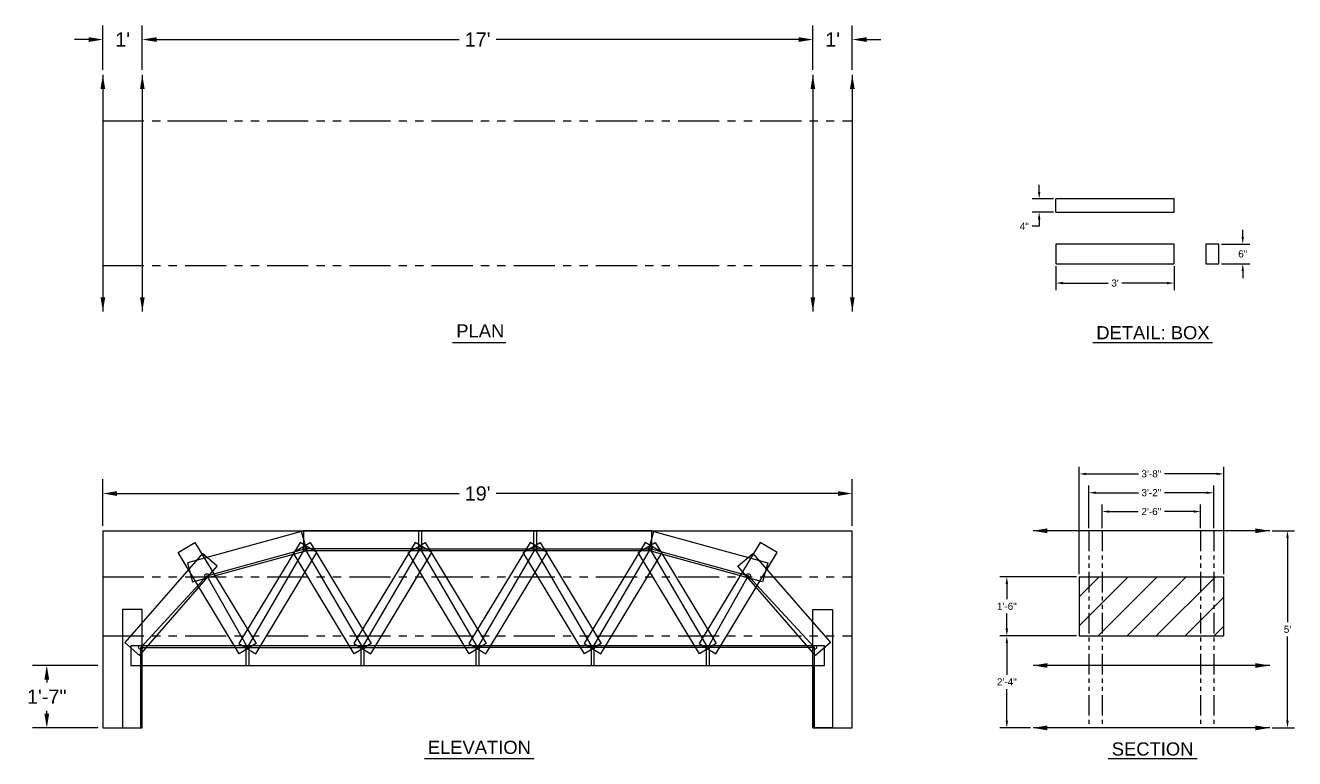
# Model space of a CAD drawing. Header units: inches. Extents: x -24 to 2149, y -9 to 214.
# Drawn here: x 566.4 to 952.5, y -9.3 to 213.8 of the extents above; entities that cross this region are included whole.
import ezdxf

# ---------------------------------------------------------------- set-up
doc = ezdxf.new("R2010")
doc.units = ezdxf.units.IN
doc.header["$MEASUREMENT"] = 0
doc.linetypes.add('PHANTOM2', pattern=[1.25, 0.625, -0.125, 0.125, -0.125, 0.125, -0.125])
for name, color, linetype in [('Box', 170, 'Continuous'), ('Chords', 10, 'Continuous'), ('DeflPts', 130, 'Continuous'), ('Dims', 252, 'Continuous'), ('Limits', 200, 'Continuous'), ('LoadPts', 90, 'Continuous'), ('Webbing', 50, 'Continuous')]:
    doc.layers.add(name, color=color, linetype=linetype)
doc.styles.get("Standard").update_dxf_attribs({"font": 'arial.ttf'})
doc.dimstyles.new('DimBig', dxfattribs={"dimtxt": 0.18, "dimasz": 0.18, "dimexe": 0.18, "dimexo": 0.0625, "dimgap": 0.09, "dimtad": 0, "dimtih": 1, "dimtoh": 1, "dimdec": 4, "dimzin": 0, "dimdsep": 46, "dimtxsty": 'Standard', "dimcen": 0.09, "dimadec": 0, "dimazin": 0, "dimtfac": 1, "dimtdec": 4, "dimtofl": 0, "dimtmove": 0, "dimatfit": 3, "dimfxl": 1, "dimtolj": 1, "dimtzin": 0, "dimarcsym": 0})

# ---------------------------------------------------------------- blocks, each defined once
blk = doc.blocks.new('*D38')
at = {"layer": 'Defpoints', "color": 0, "transparency": 16777216}
for p in [(923.96, 65.84), (893.96, 60), (923.96, 60)]:
    blk.add_point(p, dxfattribs=at)
at = {"layer": 'Dims', "color": 0, "lineweight": -2, "transparency": 16777216}
for p, q in [((893.96, 60.75), (893.96, 68)), ((896.12, 65.84), (904.99, 65.84)), ((921.8, 65.84), (912.93, 65.84)), ((923.96, 60.75), (923.96, 68))]:
    blk.add_line(p, q, dxfattribs=at)
at = {"layer": 'Dims', "color": 0, "transparency": 16777216}
for points in [[(896.12, 66.2), (896.12, 65.48), (893.96, 65.84)], [(921.8, 66.2), (921.8, 65.48), (923.96, 65.84)]]:
    blk.add_solid(points, dxfattribs=at)
at = {"layer": 'Dims', "color": 0, "transparency": 16777216, "insert": (908.96, 65.84), "char_height": 2.16, "attachment_point": 5}
blk.add_mtext('\\A1;2\'-6"', dxfattribs=at)
blk = doc.blocks.new('*D39')
at = {"layer": 'Defpoints', "color": 0, "transparency": 16777216}
for p in [(927.96, 71.57), (889.96, 60), (927.96, 60)]:
    blk.add_point(p, dxfattribs=at)
at = {"layer": 'Dims', "color": 0, "lineweight": -2, "transparency": 16777216}
for p, q in [((889.96, 60.75), (889.96, 73.73)), ((927.96, 60.75), (927.96, 73.73)), ((892.12, 71.57), (905.01, 71.57)), ((925.8, 71.57), (912.91, 71.57))]:
    blk.add_line(p, q, dxfattribs=at)
at = {"layer": 'Dims', "color": 0, "transparency": 16777216}
for points in [[(892.12, 71.93), (892.12, 71.21), (889.96, 71.57)], [(925.8, 71.93), (925.8, 71.21), (927.96, 71.57)]]:
    blk.add_solid(points, dxfattribs=at)
at = {"layer": 'Dims', "color": 0, "transparency": 16777216, "insert": (908.96, 71.57), "char_height": 2.16, "attachment_point": 5}
blk.add_mtext('\\A1;3\'-2"', dxfattribs=at)
blk = doc.blocks.new('*D40')
at = {"layer": 'Defpoints', "color": 0, "transparency": 16777216}
for p in [(930.96, 77.3), (886.96, 46), (930.96, 46)]:
    blk.add_point(p, dxfattribs=at)
at = {"layer": 'Dims', "color": 0, "lineweight": -2, "transparency": 16777216}
for p, q in [((886.96, 46.75), (886.96, 79.46)), ((889.12, 77.3), (905.01, 77.3)), ((928.8, 77.3), (912.91, 77.3)), ((930.96, 46.75), (930.96, 79.46))]:
    blk.add_line(p, q, dxfattribs=at)
at = {"layer": 'Dims', "color": 0, "transparency": 16777216}
for points in [[(889.12, 77.66), (889.12, 76.94), (886.96, 77.3)], [(928.8, 77.66), (928.8, 76.94), (930.96, 77.3)]]:
    blk.add_solid(points, dxfattribs=at)
at = {"layer": 'Dims', "color": 0, "transparency": 16777216, "insert": (908.96, 77.3), "char_height": 2.16, "attachment_point": 5}
blk.add_mtext('\\A1;3\'-8"', dxfattribs=at)
blk = doc.blocks.new('*D41')
at = {"layer": 'Defpoints', "color": 0, "transparency": 16777216}
for p in [(864.99, 28), (886.96, 28), (872.96, 0)]:
    blk.add_point(p, dxfattribs=at)
at = {"layer": 'Dims', "color": 0, "lineweight": -2, "transparency": 16777216}
for p, q in [((886.21, 28), (862.83, 28)), ((864.99, 25.84), (864.99, 16.16)), ((864.99, 2.16), (864.99, 11.84)), ((872.21, 0), (862.83, 0))]:
    blk.add_line(p, q, dxfattribs=at)
at = {"layer": 'Dims', "color": 0, "transparency": 16777216}
for points in [[(864.63, 25.84), (865.35, 25.84), (864.99, 28)], [(864.63, 2.16), (865.35, 2.16), (864.99, 0)]]:
    blk.add_solid(points, dxfattribs=at)
at = {"layer": 'Dims', "color": 0, "transparency": 16777216, "insert": (864.99, 14), "char_height": 2.16, "attachment_point": 5}
blk.add_mtext('\\A1;2\'-4"', dxfattribs=at)
blk = doc.blocks.new('*D42')
at = {"layer": 'Defpoints', "color": 0, "transparency": 16777216}
for p in [(817.99, 71.33), (589.99, 60), (817.99, 60)]:
    blk.add_point(p, dxfattribs=at)
at = {"layer": 'Dims', "color": 0, "lineweight": -2, "transparency": 16777216}
for p, q in [((589.99, 61.5), (589.99, 75.65)), ((817.99, 61.5), (817.99, 75.65)), ((594.31, 71.33), (698.36, 71.33)), ((813.67, 71.33), (709.61, 71.33))]:
    blk.add_line(p, q, dxfattribs=at)
at = {"layer": 'Dims', "color": 0, "transparency": 16777216}
for points in [[(594.31, 72.05), (594.31, 70.61), (589.99, 71.33)], [(813.67, 72.05), (813.67, 70.61), (817.99, 71.33)]]:
    blk.add_solid(points, dxfattribs=at)
at = {"layer": 'Dims', "color": 0, "transparency": 16777216, "insert": (703.99, 71.33), "char_height": 4.32, "attachment_point": 5}
blk.add_mtext("\\A1;19'", dxfattribs=at)
blk = doc.blocks.new('*D32')
at = {"layer": 'Defpoints', "color": 0, "transparency": 16777216}
for p in [(572.92, 19), (589.99, 19), (589.99, 0)]:
    blk.add_point(p, dxfattribs=at)
at = {"layer": 'Dims', "color": 0, "lineweight": -2, "transparency": 16777216}
for p, q in [((588.49, 19), (568.6, 19)), ((572.92, 14.68), (572.92, 13.83)), ((572.92, 4.32), (572.92, 5.17)), ((588.49, 0), (568.6, 0))]:
    blk.add_line(p, q, dxfattribs=at)
at = {"layer": 'Dims', "color": 0, "transparency": 16777216}
for points in [[(572.2, 14.68), (573.64, 14.68), (572.92, 19)], [(572.2, 4.32), (573.64, 4.32), (572.92, 0)]]:
    blk.add_solid(points, dxfattribs=at)
at = {"layer": 'Dims', "color": 0, "transparency": 16777216, "insert": (572.92, 9.5), "char_height": 4.32, "attachment_point": 5}
blk.add_mtext('\\A1;1\'-7"', dxfattribs=at)
blk = doc.blocks.new('*D33')
at = {"layer": 'Defpoints', "color": 0, "transparency": 16777216}
for p in [(864.99, 46), (886.96, 46), (886.96, 28)]:
    blk.add_point(p, dxfattribs=at)
at = {"layer": 'Dims', "color": 0, "lineweight": -2, "transparency": 16777216}
for p, q in [((886.21, 46), (862.83, 46)), ((864.99, 43.84), (864.99, 39.18)), ((864.99, 30.16), (864.99, 34.82)), ((886.21, 28), (862.83, 28))]:
    blk.add_line(p, q, dxfattribs=at)
at = {"layer": 'Dims', "color": 0, "transparency": 16777216}
for points in [[(864.63, 43.84), (865.35, 43.84), (864.99, 46)], [(864.63, 30.16), (865.35, 30.16), (864.99, 28)]]:
    blk.add_solid(points, dxfattribs=at)
at = {"layer": 'Dims', "color": 0, "transparency": 16777216, "insert": (864.99, 37), "char_height": 2.16, "attachment_point": 5}
blk.add_mtext('\\A1;1\'-6"', dxfattribs=at)
blk = doc.blocks.new('*D34')
at = {"layer": 'Defpoints', "color": 0, "transparency": 16777216}
for p in [(944.96, 60), (944.96, 0), (950.38, 0)]:
    blk.add_point(p, dxfattribs=at)
at = {"layer": 'Dims', "color": 0, "lineweight": -2, "transparency": 16777216}
for p, q in [((945.71, 60), (952.54, 60)), ((950.38, 57.84), (950.38, 32.18)), ((950.38, 2.16), (950.38, 27.82)), ((945.71, 0), (952.54, 0))]:
    blk.add_line(p, q, dxfattribs=at)
at = {"layer": 'Dims', "color": 0, "transparency": 16777216}
for points in [[(950.02, 57.84), (950.74, 57.84), (950.38, 60)], [(950.02, 2.16), (950.74, 2.16), (950.38, 0)]]:
    blk.add_solid(points, dxfattribs=at)
at = {"layer": 'Dims', "color": 0, "transparency": 16777216, "insert": (950.38, 30), "char_height": 2.16, "attachment_point": 5}
blk.add_mtext("\\A1;5'", dxfattribs=at)
blk = doc.blocks.new('*D35')
at = {"layer": 'Defpoints', "color": 0, "transparency": 16777216}
for p in [(805.99, 209.49), (601.99, 198.76), (805.99, 198.76)]:
    blk.add_point(p, dxfattribs=at)
at = {"layer": 'Dims', "color": 0, "lineweight": -2, "transparency": 16777216}
for p, q in [((601.99, 200.26), (601.99, 213.81)), ((805.99, 200.26), (805.99, 213.81)), ((606.31, 209.49), (698.36, 209.49)), ((801.67, 209.49), (709.61, 209.49))]:
    blk.add_line(p, q, dxfattribs=at)
at = {"layer": 'Dims', "color": 0, "transparency": 16777216}
for points in [[(606.31, 210.21), (606.31, 208.77), (601.99, 209.49)], [(801.67, 210.21), (801.67, 208.77), (805.99, 209.49)]]:
    blk.add_solid(points, dxfattribs=at)
at = {"layer": 'Dims', "color": 0, "transparency": 16777216, "insert": (703.99, 209.49), "char_height": 4.32, "attachment_point": 5}
blk.add_mtext("\\A1;17'", dxfattribs=at)
blk = doc.blocks.new('*D36')
at = {"layer": 'Defpoints', "color": 0, "transparency": 16777216}
for p in [(817.99, 209.49), (805.99, 198.76), (817.99, 198.76)]:
    blk.add_point(p, dxfattribs=at)
at = {"layer": 'Dims', "color": 0, "lineweight": -2, "transparency": 16777216}
for p, q in [((805.99, 200.26), (805.99, 213.81)), ((817.99, 200.26), (817.99, 213.81)), ((801.67, 209.49), (797.35, 209.49)), ((822.31, 209.49), (826.63, 209.49))]:
    blk.add_line(p, q, dxfattribs=at)
at = {"layer": 'Dims', "color": 0, "transparency": 16777216}
for points in [[(801.67, 210.21), (801.67, 208.77), (805.99, 209.49)], [(822.31, 210.21), (822.31, 208.77), (817.99, 209.49)]]:
    blk.add_solid(points, dxfattribs=at)
at = {"layer": 'Dims', "color": 0, "transparency": 16777216, "insert": (811.99, 209.49), "char_height": 4.32, "attachment_point": 5}
blk.add_mtext("\\A1;1'", dxfattribs=at)
blk = doc.blocks.new('*D37')
at = {"layer": 'Defpoints', "color": 0, "transparency": 16777216}
for p in [(601.99, 209.49), (589.99, 198.76), (601.99, 198.76)]:
    blk.add_point(p, dxfattribs=at)
at = {"layer": 'Dims', "color": 0, "lineweight": -2, "transparency": 16777216}
for p, q in [((589.99, 200.26), (589.99, 213.81)), ((601.99, 200.26), (601.99, 213.81)), ((585.67, 209.49), (581.35, 209.49)), ((606.31, 209.49), (610.63, 209.49))]:
    blk.add_line(p, q, dxfattribs=at)
at = {"layer": 'Dims', "color": 0, "transparency": 16777216}
for points in [[(585.67, 210.21), (585.67, 208.77), (589.99, 209.49)], [(606.31, 210.21), (606.31, 208.77), (601.99, 209.49)]]:
    blk.add_solid(points, dxfattribs=at)
at = {"layer": 'Dims', "color": 0, "transparency": 16777216, "insert": (595.99, 209.49), "char_height": 4.32, "attachment_point": 5}
blk.add_mtext("\\A1;1'", dxfattribs=at)
blk = doc.blocks.new('*D43')
at = {"layer": 'Defpoints', "color": 0, "transparency": 16777216}
for p in [(929.5, 147.24), (929.5, 141.24), (936.76, 141.24)]:
    blk.add_point(p, dxfattribs=at)
at = {"layer": 'Dims', "color": 0, "lineweight": -2, "transparency": 16777216}
for p, q in [((936.76, 149.4), (936.76, 151.56)), ((930.25, 147.24), (938.92, 147.24)), ((930.25, 141.24), (938.92, 141.24)), ((936.76, 139.08), (936.76, 136.92))]:
    blk.add_line(p, q, dxfattribs=at)
at = {"layer": 'Dims', "color": 0, "transparency": 16777216}
for points in [[(936.4, 149.4), (937.12, 149.4), (936.76, 147.24)], [(936.4, 139.08), (937.12, 139.08), (936.76, 141.24)]]:
    blk.add_solid(points, dxfattribs=at)
at = {"layer": 'Dims', "color": 0, "transparency": 16777216, "insert": (936.76, 144.24), "char_height": 2.16, "attachment_point": 5}
blk.add_mtext('\\A1;6"', dxfattribs=at)
blk = doc.blocks.new('*D44')
at = {"layer": 'Defpoints', "color": 0, "transparency": 16777216}
for p in [(879.91, 141.24), (915.91, 141.24), (915.91, 135.37)]:
    blk.add_point(p, dxfattribs=at)
at = {"layer": 'Dims', "color": 0, "lineweight": -2, "transparency": 16777216}
for p, q in [((879.91, 140.49), (879.91, 133.21)), ((915.91, 140.49), (915.91, 133.21)), ((882.07, 135.37), (895.84, 135.37)), ((913.75, 135.37), (899.98, 135.37))]:
    blk.add_line(p, q, dxfattribs=at)
at = {"layer": 'Dims', "color": 0, "transparency": 16777216}
for points in [[(882.07, 135.73), (882.07, 135.01), (879.91, 135.37)], [(913.75, 135.73), (913.75, 135.01), (915.91, 135.37)]]:
    blk.add_solid(points, dxfattribs=at)
at = {"layer": 'Dims', "color": 0, "transparency": 16777216, "insert": (897.91, 135.37), "char_height": 2.16, "attachment_point": 5}
blk.add_mtext("\\A1;3'", dxfattribs=at)
blk = doc.blocks.new('*D45')
at = {"layer": 'Defpoints', "color": 0, "transparency": 16777216}
for p in [(879.91, 160.98), (874.83, 156.98), (879.91, 156.98)]:
    blk.add_point(p, dxfattribs=at)
at = {"layer": 'Dims', "color": 0, "lineweight": -2, "transparency": 16777216}
for p, q in [((874.83, 163.14), (874.83, 165.3)), ((879.16, 160.98), (872.67, 160.98)), ((879.16, 156.98), (872.67, 156.98)), ((874.83, 154.82), (874.83, 152.66)), ((874.83, 152.66), (872.67, 152.66))]:
    blk.add_line(p, q, dxfattribs=at)
at = {"layer": 'Dims', "color": 0, "transparency": 16777216}
for points in [[(874.47, 163.14), (875.19, 163.14), (874.83, 160.98)], [(874.47, 154.82), (875.19, 154.82), (874.83, 156.98)]]:
    blk.add_solid(points, dxfattribs=at)
at = {"layer": 'Dims', "color": 0, "transparency": 16777216, "insert": (870.31, 152.66), "char_height": 2.16, "attachment_point": 5}
blk.add_mtext('\\A1;4"', dxfattribs=at)

msp = doc.modelspace()

# ---------------------------------------------------------------- hatches: boundary and pattern name
at = {"layer": 'Limits'}
h = msp.add_hatch(dxfattribs=at)
h.set_pattern_fill('ANSI31', color=256, scale=50)
h.set_pattern_definition([(45, (908.957, 1e-14), (-4.4194, 4.4194), [])])
h.paths.add_polyline_path([(889.95724, 46), (886.95724, 46), (886.95724, 28), (889.95724, 28)])
h.paths.add_polyline_path([(893.95724, 46), (889.95724, 46), (889.95724, 28), (893.95724, 28)])
h.paths.add_polyline_path([(923.95724, 46), (893.95724, 46), (893.95724, 28), (923.95724, 28)])
h.paths.add_polyline_path([(927.95724, 46), (923.95724, 46), (923.95724, 28), (927.95724, 28)])
h.paths.add_polyline_path([(930.95724, 46), (927.95724, 46), (927.95724, 28), (930.95724, 28)])

# ---------------------------------------------------------------- linework, layer by layer
at = {"layer": 'Box'}
for p, q in [((915.91184, 160.98239), (879.91184, 160.98239)), ((879.91184, 156.98239), (879.91184, 160.98239)), ((915.91184, 156.98239), (915.91184, 160.98239)), ((879.91184, 156.98239), (915.91184, 156.98239)), ((915.91184, 147.23528), (879.91184, 147.23528)), ((879.91184, 147.23528), (879.91184, 141.23528)), ((915.91184, 141.23528), (915.91184, 147.23528)), ((925.49649, 147.23528), (925.49649, 141.23528)), ((929.49649, 147.23528), (925.49649, 147.23528)), ((929.49649, 141.23528), (929.49649, 147.23528)), ((879.91184, 141.23528), (915.91184, 141.23528)), ((925.49649, 141.23528), (929.49649, 141.23528)), ((650.39667, 59.78535), (615.68458, 50.24223)), ((651.98719, 54), (650.39667, 59.78535)), ((686.98719, 60), (650.98719, 60)), ((650.98719, 60), (650.98719, 54)), ((721.98719, 60), (685.98719, 60)), ((685.98719, 60), (685.98719, 54)), ((686.98719, 54), (686.98719, 60)), ((756.98719, 60), (720.98719, 60)), ((720.98719, 60), (720.98719, 54)), ((721.98719, 54), (721.98719, 60)), ((755.98719, 54), (757.57771, 59.78535)), ((756.98719, 54), (756.98719, 60)), ((757.57771, 59.78535), (792.28979, 50.24223)), ((612.86866, 53.36138), (618.00578, 56.46137)), ((618.00578, 56.46137), (636.60572, 25.63862)), ((649.96859, 56.46137), (631.36866, 25.63862)), ((647.86866, 53.36138), (653.00578, 56.46137)), ((655.10572, 53.36138), (649.96859, 56.46137)), ((653.00578, 56.46137), (671.60572, 25.63862)), ((684.96859, 56.46137), (666.36866, 25.63862)), ((682.86866, 53.36138), (688.00578, 56.46137)), ((690.10572, 53.36138), (684.96859, 56.46137)), ((688.00578, 56.46137), (706.60572, 25.63862)), ((719.96859, 56.46137), (701.36866, 25.63862)), ((717.86866, 53.36138), (723.00578, 56.46137)), ((725.10572, 53.36138), (719.96859, 56.46137)), ((723.00578, 56.46137), (741.60572, 25.63862)), ((754.96859, 56.46137), (736.36866, 25.63862)), ((752.86866, 53.36138), (758.00578, 56.46137)), ((760.10572, 53.36138), (754.96859, 56.46137)), ((758.00578, 56.46137), (776.60572, 25.63862)), ((789.96859, 56.46137), (771.36866, 25.63862)), ((795.10572, 53.36138), (789.96859, 56.46137)), ((620.27647, 53.12388), (596.62193, 25.98603)), ((631.46859, 22.53863), (612.86866, 53.36138)), ((615.68458, 50.24223), (617.2751, 44.45688)), ((617.2751, 44.45688), (651.98719, 54)), ((624.79945, 49.18145), (620.27647, 53.12388)), ((636.50578, 22.53863), (655.10572, 53.36138)), ((666.46859, 22.53863), (647.86866, 53.36138)), ((650.98719, 54), (686.98719, 54)), ((671.50578, 22.53863), (690.10572, 53.36138)), ((701.46859, 22.53863), (682.86866, 53.36138)), ((685.98719, 54), (721.98719, 54)), ((706.50578, 22.53863), (725.10572, 53.36138)), ((736.46859, 22.53863), (717.86866, 53.36138)), ((720.98719, 54), (756.98719, 54)), ((741.50578, 22.53863), (760.10572, 53.36138)), ((771.46859, 22.53863), (752.86866, 53.36138)), ((790.69927, 44.45688), (755.98719, 54)), ((776.50578, 22.53863), (795.10572, 53.36138)), ((783.17493, 49.18145), (787.6979, 53.12388)), ((787.6979, 53.12388), (811.35245, 25.98603)), ((792.28979, 50.24223), (790.69927, 44.45688)), ((601.1449, 22.04361), (624.79945, 49.18145)), ((806.82947, 22.04361), (783.17493, 49.18145)), ((595.98719, 36), (595.98719, 0)), ((601.98719, 36), (595.98719, 36)), ((601.98719, 0), (601.98719, 36)), ((805.98719, 0), (805.98719, 36)), ((805.98719, 36), (811.98719, 36)), ((811.98719, 36), (811.98719, 0)), ((596.62193, 25.98603), (601.1449, 22.04361)), ((634.48719, 25), (598.48719, 25)), ((598.48719, 25), (598.48719, 19)), ((631.36866, 25.63862), (636.50578, 22.53863)), ((636.60572, 25.63862), (631.46859, 22.53863)), ((669.48719, 25), (633.48719, 25)), ((633.48719, 25), (633.48719, 19)), ((634.48719, 19), (634.48719, 25)), ((666.36866, 25.63862), (671.50578, 22.53863)), ((671.60572, 25.63862), (666.46859, 22.53863)), ((704.48719, 25), (668.48719, 25)), ((668.48719, 25), (668.48719, 19)), ((669.48719, 19), (669.48719, 25)), ((701.36866, 25.63862), (706.50578, 22.53863)), ((706.60572, 25.63862), (701.46859, 22.53863)), ((739.48719, 25), (703.48719, 25)), ((703.48719, 25), (703.48719, 19)), ((704.48719, 19), (704.48719, 25)), ((736.36866, 25.63862), (741.50578, 22.53863)), ((741.60572, 25.63862), (736.46859, 22.53863)), ((774.48719, 25), (738.48719, 25)), ((738.48719, 25), (738.48719, 19)), ((739.48719, 19), (739.48719, 25)), ((771.36866, 25.63862), (776.50578, 22.53863)), ((776.60572, 25.63862), (771.46859, 22.53863)), ((809.48719, 25), (773.48719, 25)), ((773.48719, 25), (773.48719, 19)), ((774.48719, 19), (774.48719, 25)), ((811.35245, 25.98603), (806.82947, 22.04361)), ((809.48719, 19), (809.48719, 25)), ((598.48719, 19), (634.48719, 19)), ((633.48719, 19), (669.48719, 19)), ((668.48719, 19), (704.48719, 19)), ((703.48719, 19), (739.48719, 19)), ((738.48719, 19), (774.48719, 19)), ((773.48719, 19), (809.48719, 19)), ((595.98719, 0), (601.98719, 0)), ((811.98719, 0), (805.98719, 0))]:
    msp.add_line(p, q, dxfattribs=at)
at = {"layer": 'Chords'}
for p, q in [((686.48719, 54.5), (651.44817, 54.5)), ((651.44817, 54.5), (668.98719, 24.5)), ((721.48719, 54.5), (703.98719, 24.5)), ((721.48719, 54.5), (756.52621, 54.5)), ((738.98719, 24.5), (721.48719, 54.5)), ((601.48719, 24.5), (621.62552, 46.30109)), ((786.34886, 46.30109), (773.98719, 24.5)), ((633.98719, 24.5), (668.98719, 24.5)), ((738.98719, 24.5), (703.98719, 24.5)), ((806.48719, 24.5), (773.98719, 24.5))]:
    msp.add_line(p, q, dxfattribs=at)
at = {"layer": 'DeflPts'}
for p, q in [((621.62552, 46.30109), (651.44817, 54.5)), ((686.48719, 54.5), (721.48719, 54.5)), ((786.34886, 46.30109), (756.52621, 54.5)), ((601.48719, 24.5), (633.98719, 24.5)), ((668.98719, 24.5), (703.98719, 24.5)), ((773.98719, 24.5), (738.98719, 24.5)), ((806.48719, 0), (806.48719, 24.5))]:
    msp.add_line(p, q, dxfattribs=at)
at = {"layer": 'Dims'}
for p, q in [((696.39926, 117.33475), (712.62271, 117.33475)), ((891.13894, 117.33475), (927.57443, 117.33475)), ((687.86889, -9.34945), (721.15308, -9.34945)), ((895.85408, -9.34945), (922.85928, -9.34945))]:
    msp.add_line(p, q, dxfattribs=at)
at = {"layer": 'Limits'}
for p, q in [((589.98719, 198.75928), (589.98719, 126.75928)), ((601.98719, 198.75928), (601.98719, 126.75928)), ((805.98719, 198.75928), (805.98719, 126.75928)), ((817.98719, 198.75928), (817.98719, 126.75928)), ((609.68774, 184.75928), (627.68774, 184.75928)), ((589.98719, 60), (817.98719, 60)), ((589.98719, 60), (589.98719, 0)), ((817.98719, 0), (817.98719, 60)), ((944.95724, 60), (872.95724, 60)), ((886.95724, 46), (930.95724, 46)), ((886.95724, 46), (886.95724, 28)), ((930.95724, 46), (930.95724, 28)), ((886.95724, 28), (930.95724, 28)), ((601.98719, 0), (601.98719, 19)), ((601.98719, 19), (805.98719, 19)), ((805.98719, 19), (805.98719, 0)), ((944.95724, 19), (872.95724, 19)), ((589.98719, 0), (601.98719, 0)), ((805.98719, 0), (817.98719, 0)), ((944.95724, 0), (872.95724, 0))]:
    msp.add_line(p, q, dxfattribs=at)
at = {"layer": 'Limits', "linetype": 'PHANTOM2', "ltscale": 20}
for p, q in [((589.98719, 184.75928), (817.98719, 184.75928)), ((589.98719, 140.75928), (817.98719, 140.75928)), ((589.98719, 46), (817.98719, 46)), ((589.98719, 28), (817.98719, 28))]:
    msp.add_line(p, q, dxfattribs=at)
at = {"layer": 'Limits', "linetype": 'PHANTOM2', "ltscale": 10}
for p, q in [((889.95724, 60), (889.95724, 0)), ((893.95724, 60), (893.95724, 0)), ((923.95724, 60), (923.95724, 0)), ((927.95724, 60), (927.95724, 0))]:
    msp.add_line(p, q, dxfattribs=at)
at = {"layer": 'Limits'}
for points in [[(590.70719, 194.43928), (589.98719, 198.75928), (589.26719, 194.43928)], [(601.26719, 194.43928), (601.98719, 198.75928), (602.70719, 194.43928)], [(806.70719, 194.43928), (805.98719, 198.75928), (805.26719, 194.43928)], [(818.70719, 194.43928), (817.98719, 198.75928), (817.26719, 194.43928)], [(590.70719, 131.07928), (589.98719, 126.75928), (589.26719, 131.07928)], [(601.26719, 131.07928), (601.98719, 126.75928), (602.70719, 131.07928)], [(806.70719, 131.07928), (805.98719, 126.75928), (805.26719, 131.07928)], [(818.70719, 131.07928), (817.98719, 126.75928), (817.26719, 131.07928)], [(877.27724, 59.28), (872.95724, 60), (877.27724, 60.72)], [(940.63724, 59.28), (944.95724, 60), (940.63724, 60.72)], [(877.27724, 18.28), (872.95724, 19), (877.27724, 19.72)], [(940.63724, 18.28), (944.95724, 19), (940.63724, 19.72)], [(877.27724, -0.72), (872.95724, 0), (877.27724, 0.72)], [(940.63724, -0.72), (944.95724, 0), (940.63724, 0.72)]]:
    msp.add_solid(points, dxfattribs=at)
at = {"layer": 'LoadPts'}
for centre in [(651.44817, 54.5), (686.48719, 54.5), (721.48719, 54.5), (756.52621, 54.5), (621.62552, 46.30109), (786.34886, 46.30109), (601.48719, 24.5), (633.98719, 24.5), (668.98719, 24.5), (703.98719, 24.5), (738.98719, 24.5), (773.98719, 24.5), (806.48719, 24.5)]:
    msp.add_circle(centre, 0.625, dxfattribs=at)
at = {"layer": 'Webbing'}
for p, q in [((633.98719, 24.5), (651.44817, 54.5)), ((668.98719, 24.5), (686.48719, 54.5)), ((686.48719, 54.5), (703.98719, 24.5)), ((756.52621, 54.5), (738.98719, 24.5)), ((773.98719, 24.5), (756.52621, 54.5)), ((621.62552, 46.30109), (633.98719, 24.5)), ((806.48719, 24.5), (786.34886, 46.30109)), ((601.48719, 0), (601.48719, 24.5))]:
    msp.add_line(p, q, dxfattribs=at)

# ---------------------------------------------------------------- texts
at = {"layer": 'Dims'}
for s, p in [('PLAN', (697.50302, 118.83739)), ('DETAIL: BOX', (892.20619, 118.27994)), ('ELEVATION', (688.83434, -7.90907)), ('SECTION', (896.92134, -8.40426))]:
    msp.add_text(s, height=4, dxfattribs=at).set_placement(p)

# ---------------------------------------------------------------- dimensions: what is measured, and where the dimension line sits
for base, p1, p2, override, picture, middle in [((601.98719, 209.4867), (589.98719, 198.75928), (601.98719, 198.75928), {"dimscale": 24, "dimlunit": 4}, '*D37', (595.98719, 209.4867)), ((805.98719, 209.4867), (601.98719, 198.75928), (805.98719, 198.75928), {"dimscale": 24, "dimlunit": 4}, '*D35', (703.98719, 209.4867)), ((817.98719, 209.4867), (805.98719, 198.75928), (817.98719, 198.75928), {"dimscale": 24, "dimlunit": 4}, '*D36', (811.98719, 209.4867)), ((915.91184, 135.37436), (879.91184, 141.23528), (915.91184, 141.23528), {"dimscale": 12, "dimlunit": 4}, '*D44', (897.91184, 135.37436)), ((930.95724, 77.30128), (886.95724, 46), (930.95724, 46), {"dimscale": 12, "dimlunit": 4}, '*D40', (908.95724, 77.30128)), ((817.98719, 71.32568), (589.98719, 60), (817.98719, 60), {"dimscale": 24, "dimlunit": 4}, '*D42', (703.98719, 71.32568)), ((927.95724, 71.57312), (889.95724, 60), (927.95724, 60), {"dimscale": 12, "dimlunit": 4}, '*D39', (908.95724, 71.57312)), ((923.95724, 65.84495), (893.95724, 60), (923.95724, 60), {"dimscale": 12, "dimlunit": 4}, '*D38', (908.95724, 65.84495))]:
    dim = msp.add_linear_dim(base=base, p1=p1, p2=p2, dimstyle='DimBig', override=override, dxfattribs=at)
    dim.commit()
    dim.dimension.update_dxf_attribs({"geometry": picture, "text_midpoint": middle})
for base, p1, p2, picture, middle in [((874.83276, 156.98239), (879.91184, 160.98239), (879.91184, 156.98239), '*D45', (870.30796, 152.66239)), ((936.76039, 141.23528), (929.49649, 147.23528), (929.49649, 141.23528), '*D43', (936.76039, 144.23528)), ((950.38401, 0), (944.95724, 60), (944.95724, 0), '*D34', (950.38401, 30)), ((864.99292, 46), (886.95724, 28), (886.95724, 46), '*D33', (864.99292, 37))]:
    dim = msp.add_linear_dim(base=base, p1=p1, p2=p2, angle=90, dimstyle='DimBig', override={"dimscale": 12, "dimlunit": 4}, dxfattribs=at)
    dim.commit()
    dim.dimension.update_dxf_attribs({"geometry": picture, "text_midpoint": middle})
for base, p1, p2, override, picture, middle in [((864.99292, 28), (872.95724, 0), (886.95724, 28), {"dimscale": 12, "dimlunit": 4}, '*D41', (864.99292, 14)), ((572.92128, 19), (589.98719, 0), (589.98719, 19), {"dimscale": 24, "dimlunit": 4}, '*D32', (572.92128, 9.5))]:
    dim = msp.add_linear_dim(base=base, p1=p1, p2=p2, angle=90, dimstyle='DimBig', override=override, dxfattribs=at)
    dim.commit()
    dim.dimension.update_dxf_attribs({"geometry": picture, "text_midpoint": middle, "dimtype": 160})

doc.saveas('drawing.dxf')
